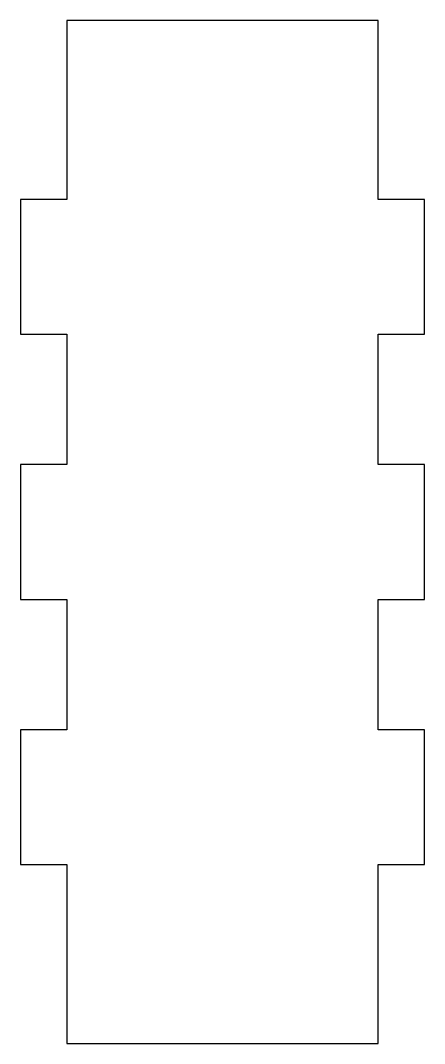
# Model space of a CAD drawing. Header units: millimetres. Extents: x -31.1 to -4.9, y -0.1 to 66.1.
import ezdxf

# ---------------------------------------------------------------- set-up
doc = ezdxf.new("R2010")
doc.units = ezdxf.units.MM
doc.layers.get('0').update_dxf_attribs({"linetype": 'CONTINUOUS'})

msp = doc.modelspace()

# ---------------------------------------------------------------- linework, layer by layer
msp.add_lwpolyline([(-28.075, 11.496), (-28.075, -0.075), (-7.925, -0.075), (-7.925, 11.496), (-4.925, 11.496), (-4.925, 20.218), (-7.925, 20.218), (-7.925, 28.639), (-4.925, 28.639), (-4.925, 37.361), (-7.925, 37.361), (-7.925, 45.782), (-4.925, 45.782), (-4.925, 54.504), (-7.925, 54.504), (-7.925, 66.075), (-28.075, 66.075), (-28.075, 54.504), (-31.075, 54.504), (-31.075, 45.782), (-28.075, 45.782), (-28.075, 37.361), (-31.075, 37.361), (-31.075, 28.639), (-28.075, 28.639), (-28.075, 20.218), (-31.075, 20.218), (-31.075, 11.496)], close=True)

doc.saveas('drawing.dxf')
